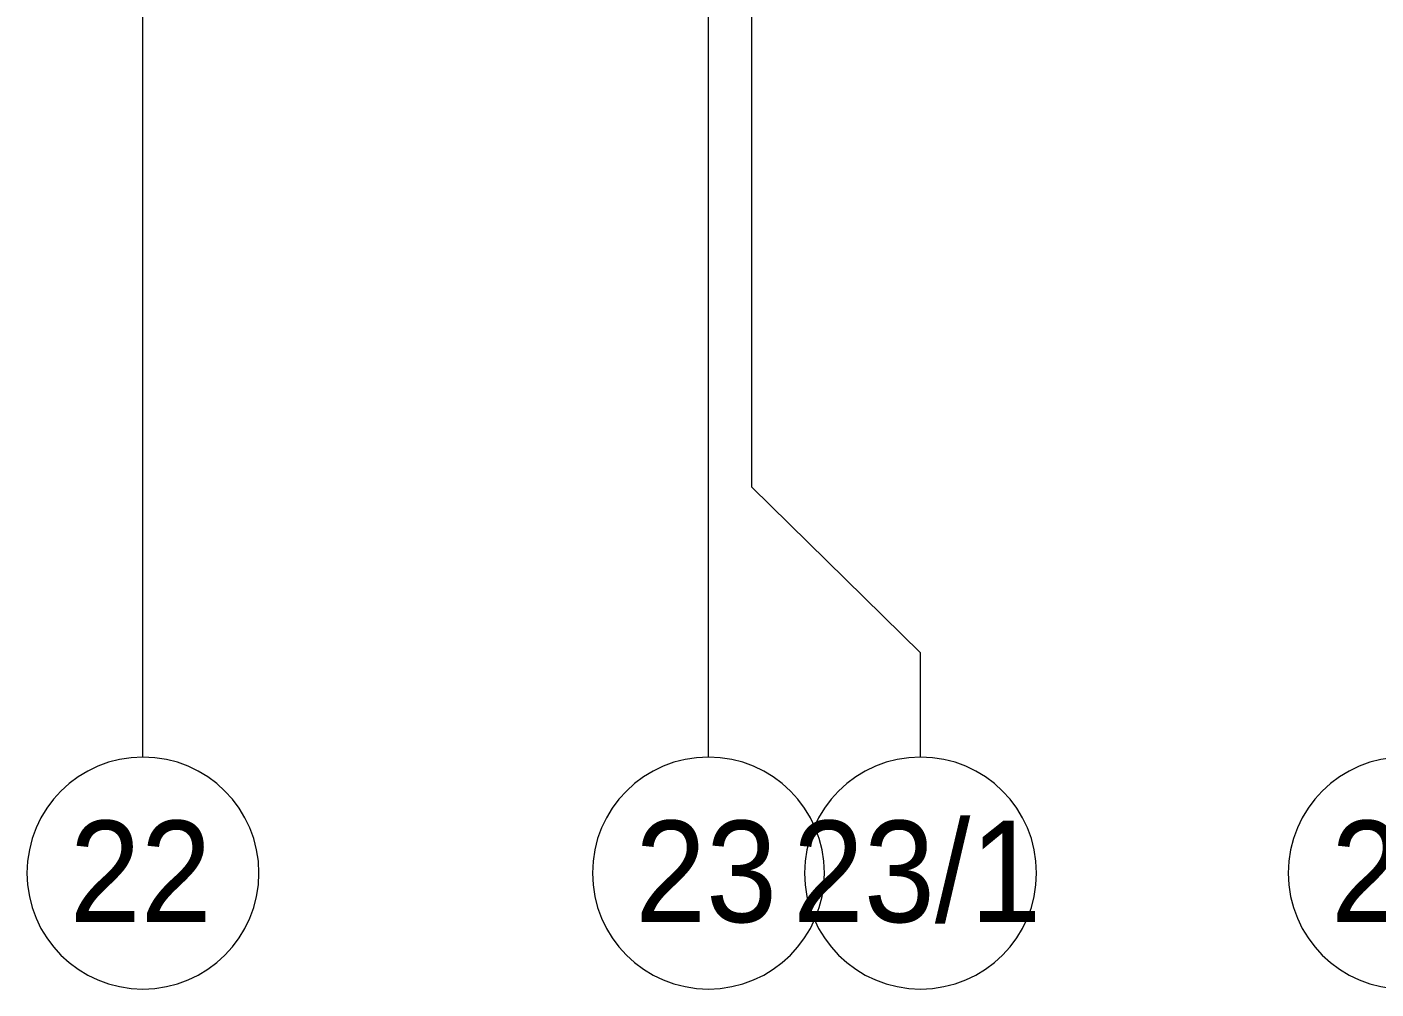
# Model space of a CAD drawing. Header units: millimetres. Extents: x -249154 to 415037, y -45458 to 354837.
# Drawn here: x 79925 to 89230, y -3642 to 2995 of the extents above; entities that cross this region are included whole.
import ezdxf

# ---------------------------------------------------------------- set-up
doc = ezdxf.new("R2010")
doc.units = ezdxf.units.MM
doc.layers.add('Оси', color=7, linetype='Continuous', lineweight=9)
doc.layers.add('Оси-1', color=7, linetype='Continuous', lineweight=20)
doc.styles.add('Arial', font='arial.ttf', dxfattribs={"width": 0.9, "height": 700})

# ---------------------------------------------------------------- blocks, each defined once
blk = doc.blocks.new('Ось сетки - D8-29747960-Объем проектирования 1 этажа')
at = {"layer": 'Оси-1'}
for start, end in [(360, 180), (180, 360)]:
    blk.add_arc((0, 0), 4, start, end, dxfattribs=at)

msp = doc.modelspace()

# ---------------------------------------------------------------- linework, layer by layer
at = {"layer": 'Оси'}
for points in [[(80724.7, -2042.3), (80724.7, 2957.7), (80724.7, 22254), (80724.7, 27254)], [(84624.7, -2042.3), (84624.7, 2957.7), (84624.7, 16779), (84624.7, 21779)], [(86088.5, -2042.3), (86088.5, -1322.8), (84924.7, -179.1), (84924.7, 4820.9), (84924.7, 16779), (84924.7, 21779)]]:
    msp.add_lwpolyline(points, dxfattribs=at)

# ---------------------------------------------------------------- block references
at = {"layer": 'Оси-1', "xscale": 199.9999999999999, "yscale": 199.9999999999999, "zscale": 199.9999999999999}
for p in [(80724.7, -2842.3), (84624.7, -2842.3), (86088.5, -2842.3), (89424.7, -2842.3)]:
    msp.add_blockref('Ось сетки - D8-29747960-Объем проектирования 1 этажа', p, dxfattribs=at)

# ---------------------------------------------------------------- texts
at = {"layer": 'Оси', "char_height": 700, "attachment_point": 1, "style": 'Arial'}
for s, insert, width in [('22', (80219.5, -2481), 1212.151), ('23', (84119.5, -2481), 1212.151), ('23/1', (85208, -2481), 2121.265), ('24', (88919.5, -2481), 1212.151)]:
    msp.add_mtext(s, dxfattribs=dict(at, insert=insert, width=width))

doc.saveas('drawing.dxf')
